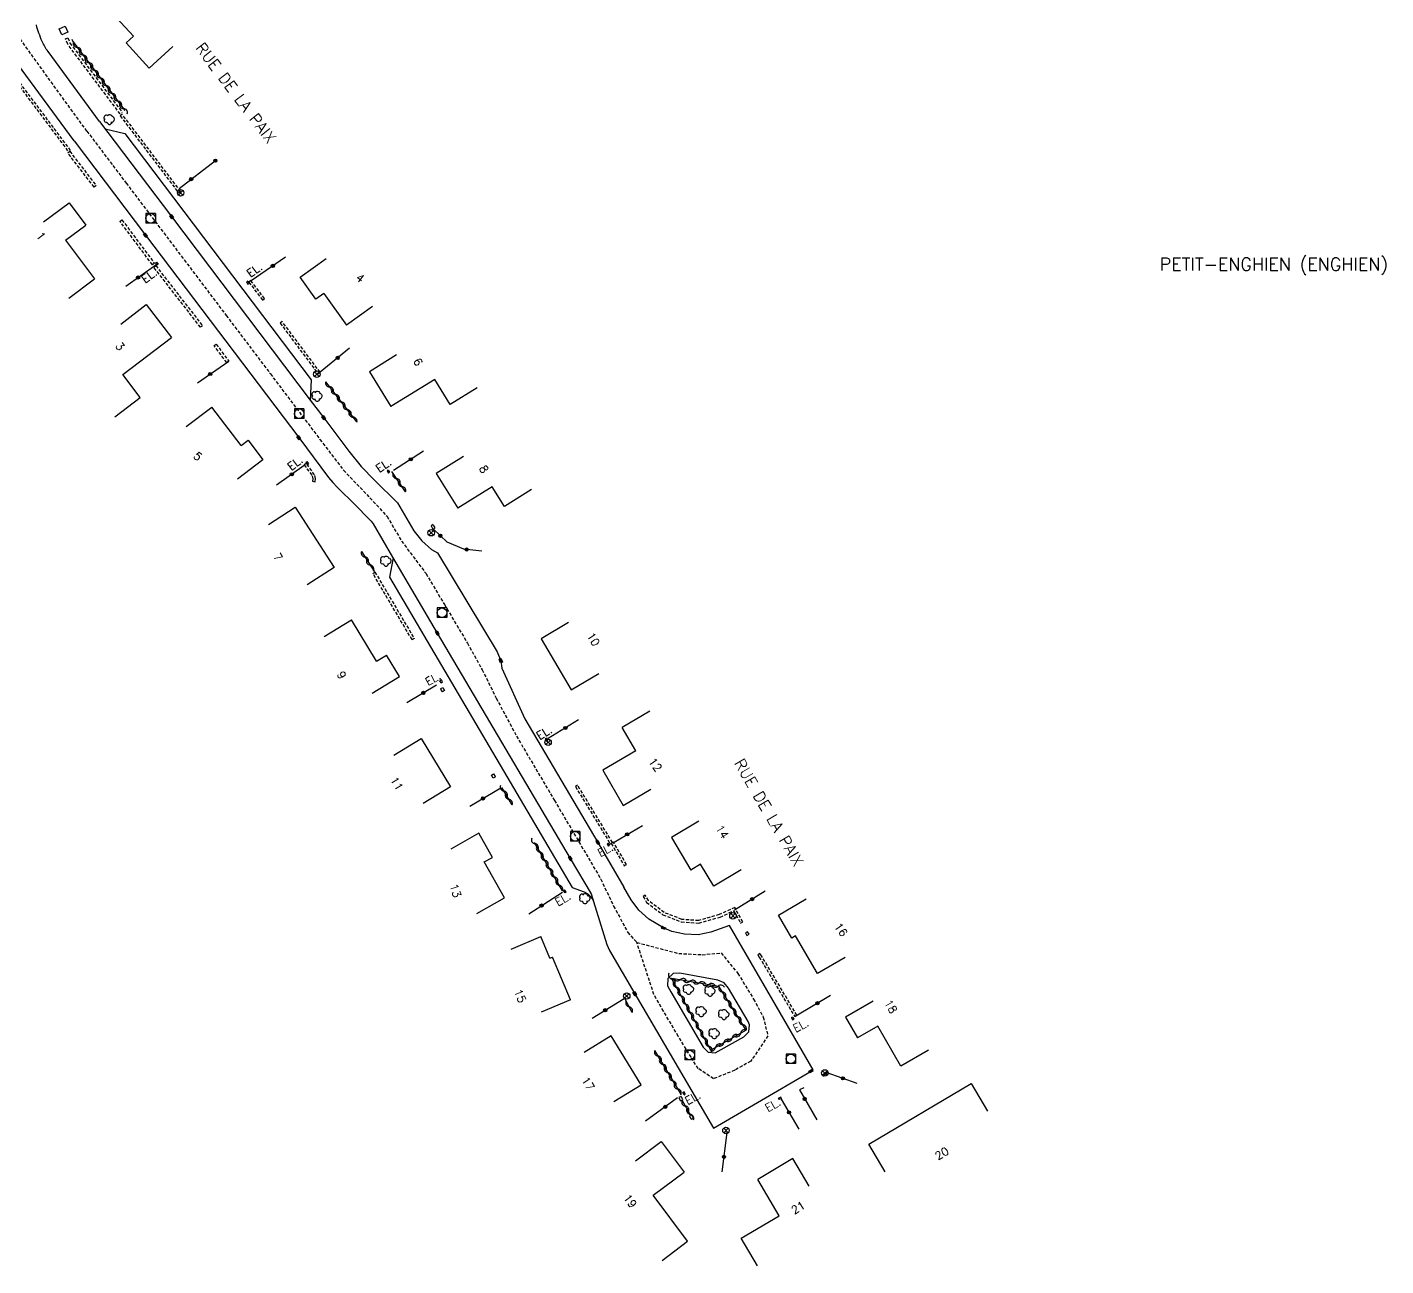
# Model space of a CAD drawing. Header units: millimetres. Extents: x 127000 to 128000, y 154000 to 154800.
# Drawn here: x 127274.2 to 127486.4, y 154331 to 154524.4 of the extents above; entities that cross this region are included whole.
import ezdxf
from ezdxf.enums import TextEntityAlignment as Align

# ---------------------------------------------------------------- set-up
doc = ezdxf.new("R2010")
doc.units = ezdxf.units.MM
doc.linetypes.add('DASHED', pattern=[0.75, 0.5, -0.25])
doc.layers.get('0').update_dxf_attribs({"linetype": 'CONTINUOUS'})
for name, color, linetype in [('W0001', 6, 'DASHED'), ('W0008', 7, 'CONTINUOUS'), ('W0100', 7, 'CONTINUOUS'), ('W0112', 1, 'DASHED'), ('W0300', 7, 'CONTINUOUS'), ('W0310', 3, 'CONTINUOUS'), ('W0322', 7, 'CONTINUOUS'), ('W0400', 7, 'CONTINUOUS'), ('W0420', 7, 'CONTINUOUS'), ('W0469', 7, 'CONTINUOUS'), ('W0980', 7, 'CONTINUOUS'), ('W0984', 7, 'CONTINUOUS'), ('W0989', 7, 'CONTINUOUS'), ('W0991', 7, 'CONTINUOUS')]:
    doc.layers.add(name, color=color, linetype=linetype)
doc.styles.get("Standard").update_dxf_attribs({"font": 'romans.shx', "width": 0.85})

# ---------------------------------------------------------------- blocks, each defined once
blk = doc.blocks.new('t310o')
at = {"color": 0, "linetype": 'Continuous'}
for centre, start, end in [((-0.5, 0.38), 216.8699, 323.1304), ((0.5, -0.37), 36.8699, 143.1303)]:
    blk.add_arc(centre, 0.625, start, end, dxfattribs=at)
blk = doc.blocks.new('t112o')
at = {"color": 0, "linetype": 'Continuous'}
for p, q in [((-0.5, 0.5), (0.5, 0.5)), ((-0.5, -0.5), (-0.5, 0.5)), ((0.5, 0.5), (0.5, -0.5)), ((0.5, -0.5), (-0.5, -0.5))]:
    blk.add_line(p, q, dxfattribs=at)
blk = doc.blocks.new('T300')
for p, q in [((-0.8, 0.51), (-0.86, 0.34)), ((-0.86, 0.34), (-0.86, 0.17)), ((-0.86, 0.17), (-0.74, 0.06)), ((-0.69, 0.63), (-0.8, 0.51)), ((-0.8, -0.06), (-0.74, 0.06)), ((-0.74, 0.06), (-0.69, 0.11)), ((-0.57, 0.69), (-0.69, 0.63)), ((-0.46, 0.69), (-0.57, 0.69)), ((-0.29, 0.63), (-0.46, 0.69)), ((-0.29, 0.63), (-0.17, 0.74)), ((-0.23, 0.57), (-0.29, 0.63)), ((-0.17, 0.74), (-0.06, 0.8)), ((-0.06, 0.8), (0.06, 0.8)), ((0.06, 0.8), (0.23, 0.74)), ((0.23, 0.74), (0.34, 0.63)), ((0.34, 0.63), (0.4, 0.51)), ((0.46, 0.46), (0.34, 0.46)), ((0.4, 0.51), (0.4, 0.46)), ((0.57, 0.4), (0.46, 0.46)), ((0.57, 0.4), (0.69, 0.29)), ((0.69, 0.29), (0.74, 0.17)), ((0.74, 0.06), (0.69, -0.17)), ((0.74, 0.17), (0.74, 0.06)), ((-0.8, -0.17), (-0.8, -0.06)), ((-0.8, -0.23), (-0.8, -0.17)), ((-0.74, -0.34), (-0.8, -0.23)), ((-0.69, -0.4), (-0.74, -0.34)), ((-0.51, -0.46), (-0.69, -0.4)), ((-0.4, -0.46), (-0.51, -0.46)), ((-0.4, -0.46), (-0.34, -0.46)), ((-0.34, -0.46), (-0.34, -0.4)), ((-0.34, -0.51), (-0.34, -0.46)), ((-0.29, -0.63), (-0.34, -0.51)), ((-0.17, -0.74), (-0.29, -0.63)), ((-0.06, -0.8), (-0.17, -0.74)), ((0.06, -0.8), (-0.06, -0.8)), ((0.17, -0.74), (0.06, -0.8)), ((0.23, -0.69), (0.17, -0.74)), ((0.29, -0.46), (0.23, -0.46)), ((0.29, -0.63), (0.23, -0.69)), ((0.46, -0.4), (0.29, -0.46)), ((0.34, -0.51), (0.29, -0.63)), ((0.34, -0.51), (0.34, -0.46)), ((0.57, -0.34), (0.46, -0.4)), ((0.63, -0.29), (0.57, -0.34)), ((0.69, -0.17), (0.63, -0.29))]:
    blk.add_line(p, q)
blk = doc.blocks.new('t322o')
at = {"color": 0, "linetype": 'Continuous'}
for radius in [0.25, 0.15]:
    blk.add_circle((0, 0), radius, dxfattribs=at)
blk = doc.blocks.new('T469')
at = {"color": 0, "linetype": 'Continuous', "flags": 128}
for points in [[(-0.35, 0.35), (0.35, -0.35)], [(-0.35, -0.35), (0.35, 0.35)]]:
    blk.add_lwpolyline(points, dxfattribs=at)
at = {"color": 0, "linetype": 'Continuous'}
blk.add_circle((0, 0), 0.5, dxfattribs=at)
blk = doc.blocks.new('T420')
for p, q in [((0.75, 0.75), (-0.75, 0.75)), ((-0.75, 0.75), (-0.75, -0.75)), ((0.75, 0.75), (0.75, -0.75)), ((0.75, -0.75), (-0.75, -0.75))]:
    blk.add_line(p, q)
blk.add_ellipse((0, 0), major_axis=(-0.53, 0.53), ratio=1, start_param=3.926991, end_param=10.210176)
blk = doc.blocks.new('T400')
for p, q in [((-0.15, 0.3), (0.15, 0.3)), ((-0.15, -0.25), (-0.15, 0.3)), ((-0.15, 0.15), (0.15, 0.15)), ((-0.15, 0), (0.15, 0)), ((0.15, 0.3), (0.15, -0.25)), ((-0.15, -0.15), (0.15, -0.15)), ((-0.15, -0.25), (-0.15, -0.3)), ((-0.15, -0.3), (0.15, -0.3)), ((0.15, -0.3), (0.15, -0.25))]:
    blk.add_line(p, q)

msp = doc.modelspace()

# ---------------------------------------------------------------- linework, layer by layer
at = {"layer": 'W0001', "flags": 128}
msp.add_lwpolyline([(127283.54, 154508.15), (127275.92, 154518.64), (127265.94, 154532.62)], dxfattribs=at)
at = {"layer": 'W0001'}
msp.add_lwpolyline([(127283.54, 154508.15), (127289.67, 154500.05), (127298.74, 154488.05), (127305.29, 154479.39), (127312.2, 154470.26), (127319.94, 154460.03), (127323.63, 154455.2), (127327.24, 154451.44), (127330.41, 154448.02), (127332.68, 154444.15), (127336.5, 154439.07), (127339.38, 154434.23), (127342.96, 154428.24), (127345.27, 154424.07), (127347.47, 154419.62), (127350.63, 154413.71), (127353.66, 154408.58), (127356.56, 154403.67), (127361.87, 154394.66), (127363.8, 154391.38), (127365.8, 154387.18), (127368.01, 154383.06), (127369.44, 154381.48), (127375.97, 154379.77), (127379.63, 154379.58), (127382.57, 154379.85), (127385.22, 154376.66), (127387.65, 154372.66), (127389.18, 154369.84), (127389.88, 154366.93), (127387.22, 154362.96), (127384.71, 154361.53), (127381.41, 154360.22), (127379.01, 154361.82), (127377.89, 154363.56), (127375.9, 154366.83), (127373.6, 154370.76), (127372.08, 154373.37), (127369.44, 154381.48)], dxfattribs=at)
at = {"layer": 'W0008'}
msp.add_line((127382.07, 154375.58), (127376.14, 154376.69), dxfattribs=at)
msp.add_lwpolyline([(127285.51, 154509.65), (127277.47, 154520.6, -0.058353), (127276.55, 154522.16, -0.038713), (127275.65, 154524.74, -0.013302)], format="xyb", dxfattribs=at)
at = {"layer": 'W0008', "flags": 128}
msp.add_lwpolyline([(127281.57, 154506.65), (127272.72, 154518.67, 0.080547), (127271.46, 154519.87, 0.052787), (127269.13, 154521.13, 0.033218), (127267.33, 154521.74, 0.031544), (127265.37, 154522.13, 0.02475), (127263.74, 154522.26, 0.024007), (127262.05, 154522.24, 0.054943), (127259.48, 154521.79, 0.114361), (127258.37, 154521.17), (127239.42, 154503.94)], format="xyb", dxfattribs=at)
at = {"layer": 'W0008'}
for points in [[(127285.51, 154509.65), (127296.77, 154494.8), (127318.4, 154466.17), (127320.52, 154463.4), (127324.46, 154458.17), (127326.38, 154455.8), (127328.48, 154453.67), (127332.04, 154450.11), (127334.61, 154445.76), (127335.85, 154444.19), (127337.38, 154442.86), (127338.27, 154442.31), (127347.61, 154426.84), (127348.18, 154425.48), (127348.34, 154424.3), (127351.93, 154416.41), (127363.32, 154397.11), (127367.39, 154390.14)], [(127286.39, 154508.49), (127289.48, 154507.79), (127318.57, 154469.32), (127318.4, 154466.17)], [(127281.57, 154506.65), (127292.67, 154491.92), (127316.62, 154460.3), (127321.28, 154454.08), (127321.94, 154453.29), (127322.61, 154452.58), (127325.47, 154449.75), (127327.57, 154447.62), (127327.95, 154447.27), (127328.23, 154446.86), (127331.27, 154441.65), (127338.26, 154429.8), (127359.01, 154394.61), (127362.3, 154389.06), (127362.67, 154387.87), (127364.73, 154381.15), (127365.14, 154380.24), (127369.1, 154373.48), (127381.41, 154352.51), (127388.25, 154356.49), (127396.64, 154361.4), (127396.97, 154361.6), (127390.67, 154372.47), (127383.88, 154384.12), (127380.98, 154383.08), (127378.99, 154382.68), (127376.89, 154382.78), (127374.89, 154383.2), (127373.58, 154383.75), (127371.29, 154385.13), (127369.76, 154386.54), (127368.56, 154388.14), (127367.4, 154390.13)], [(127331.35, 154441.55), (127330.8, 154438.54), (127359.32, 154390.05), (127361.22, 154389.4), (127361.79, 154389.06), (127362.22, 154388.63), (127362.64, 154387.97)], [(127376.14, 154376.69), (127375.1, 154376.65), (127374.25, 154375.88), (127374.2, 154374.73), (127374.71, 154373.8), (127379.78, 154365.16), (127380.56, 154364.35), (127381.66, 154364.28), (127382.6, 154364.76), (127386.11, 154366.76), (127386.91, 154367.53), (127387.03, 154368.61), (127386.8, 154369.14), (127383.73, 154374.36), (127383.07, 154375.2), (127382.07, 154375.58)]]:
    msp.add_lwpolyline(points, dxfattribs=at)
at = {"layer": 'W0100'}
for p, q in [((127280.22, 154491.14), (127283.36, 154493.47)), ((127280.22, 154491.14), (127284.73, 154485.08)), ((127294.24, 154487.55), (127294.42, 154487.71)), ((127316.86, 154485.34), (127320.93, 154488.25)), ((127294.24, 154487.55), (127294.48, 154487.24)), ((127280.72, 154482.09), (127284.73, 154485.08)), ((127308.68, 154484.74), (127308.46, 154484.63)), ((127308.68, 154484.74), (127308.9, 154484.39)), ((127319.31, 154481.92), (127316.86, 154485.34)), ((127320.56, 154482.82), (127319.31, 154481.92)), ((127320.56, 154482.82), (127324.1, 154477.86)), ((127328.17, 154480.76), (127324.1, 154477.86)), ((127289.15, 154470.15), (127296.73, 154475.94)), ((127291.87, 154466.58), (127289.15, 154470.15)), ((127337.86, 154469.36), (127331.01, 154465.15)), ((127340.25, 154465.48), (127337.86, 154469.36)), ((127287.9, 154463.55), (127291.87, 154466.58)), ((127344.51, 154468.09), (127340.25, 154465.48)), ((127299.06, 154462.03), (127303.03, 154465.07)), ((127307.62, 154459.06), (127303.03, 154465.07)), ((127307.62, 154459.06), (127308.72, 154459.89)), ((127308.72, 154459.89), (127311.04, 154456.86)), ((127311.04, 154456.86), (127307.06, 154453.83)), ((127317.78, 154456.45), (127317.96, 154456.57)), ((127318, 154456.1), (127317.78, 154456.45)), ((127330.6, 154455.24), (127330.82, 154454.92)), ((127330.62, 154454.78), (127330.82, 154454.92)), ((127346.81, 154452.64), (127341.48, 154449.3)), ((127348.74, 154449.56), (127346.81, 154452.64)), ((127352.97, 154452.21), (127348.74, 154449.56)), ((127320.59, 154429.24), (127324.86, 154431.84)), ((127328.79, 154425.41), (127324.86, 154431.84)), ((127328.79, 154425.41), (127330.34, 154426.36)), ((127338.85, 154422.02), (127338.65, 154422.35)), ((127338.85, 154422.02), (127339.1, 154422.17)), ((127371.45, 154417.58), (127367.13, 154415.07)), ((127369.26, 154411.41), (127367.13, 154415.07)), ((127355.32, 154413.38), (127355.53, 154413.05)), ((127355.34, 154412.92), (127355.53, 154413.05)), ((127369.26, 154411.41), (127364.09, 154408.4)), ((127364.09, 154408.4), (127367.31, 154402.88)), ((127367.31, 154402.88), (127371.63, 154405.4)), ((127344.73, 154398.53), (127340.38, 154396.07)), ((127346.86, 154394.77), (127344.73, 154398.53)), ((127364.97, 154396.97), (127365.16, 154396.66)), ((127365, 154396.52), (127365.16, 154396.66)), ((127345.6, 154394.06), (127346.86, 154394.77)), ((127348.78, 154388.46), (127345.6, 154394.06)), ((127379.38, 154393.7), (127377.87, 154392.8)), ((127381.44, 154390.26), (127379.38, 154393.7)), ((127385.73, 154392.82), (127381.44, 154390.26)), ((127344.43, 154385.99), (127348.78, 154388.46)), ((127357.97, 154389.57), (127358.14, 154389.72)), ((127358.21, 154389.24), (127357.97, 154389.57)), ((127391.54, 154385.77), (127395.86, 154388.28)), ((127393.63, 154382.16), (127391.54, 154385.77)), ((127349.81, 154380.45), (127354.41, 154382.41)), ((127355.85, 154379.03), (127354.41, 154382.41)), ((127394.23, 154382.51), (127393.63, 154382.16)), ((127397.65, 154376.62), (127394.23, 154382.51)), ((127355.85, 154379.03), (127356.24, 154379.2)), ((127359.06, 154372.55), (127356.24, 154379.2)), ((127401.97, 154379.13), (127397.65, 154376.62)), ((127359.06, 154372.55), (127354.46, 154370.6)), ((127393.56, 154369.76), (127393.79, 154369.86)), ((127393.79, 154369.86), (127393.94, 154369.51)), ((127407.05, 154368.41), (127403.87, 154366.58)), ((127410.63, 154362.2), (127407.05, 154368.41)), ((127414.96, 154364.69), (127410.63, 154362.2)), ((127376.8, 154358.17), (127376.61, 154358.05)), ((127376.8, 154357.69), (127376.61, 154358.05)), ((127391.63, 154356.96), (127391.51, 154357.15)), ((127392.02, 154357.15), (127391.63, 154356.96)), ((127372, 154342.03), (127376.82, 154345.62)), ((127391.67, 154338.82), (127388.31, 154344.5)), ((127377.36, 154334.84), (127372, 154342.03)), ((127385.74, 154335.31), (127391.67, 154338.82)), ((127388.29, 154331.01), (127385.74, 154335.31)), ((127373.36, 154331.85), (127377.36, 154334.84))]:
    msp.add_line(p, q, dxfattribs=at)
at = {"layer": 'W0100', "flags": 128}
msp.add_lwpolyline([(127296.98, 154521.37), (127293.28, 154518), (127289.7, 154521.93), (127290.83, 154522.97), (127282.79, 154531.69), (127288.68, 154537.12), (127292.07, 154533.44)], dxfattribs=at)
at = {"layer": 'W0100'}
for points in [[(127276.74, 154493.99), (127280.75, 154496.98), (127283.36, 154493.47)], [(127294.42, 154487.71), (127294.66, 154487.39), (127294.48, 154487.24)], [(127308.46, 154484.63), (127308.68, 154484.28), (127308.9, 154484.39)], [(127288.83, 154478.04), (127292.8, 154481.08), (127296.73, 154475.94)], [(127331.91, 154473.22), (127327.65, 154470.6), (127331.01, 154465.15)], [(127318, 154456.1), (127318.18, 154456.22), (127317.96, 154456.57)], [(127342.34, 154457.35), (127338.1, 154454.69), (127341.48, 154449.3)], [(127330.6, 154455.24), (127330.41, 154455.1), (127330.62, 154454.78)], [(127311.89, 154446.72), (127316.09, 154449.43), (127322.15, 154440.04), (127317.95, 154437.33)], [(127358.77, 154431.46), (127354.47, 154428.91), (127359.18, 154420.94), (127363.49, 154423.48)], [(127328.11, 154420.41), (127332.38, 154423.02), (127330.34, 154426.36)], [(127339.1, 154422.17), (127338.91, 154422.5), (127338.65, 154422.35)], [(127331.46, 154410.73), (127335.73, 154413.34), (127340.32, 154405.8), (127336.05, 154403.2)], [(127355.32, 154413.38), (127355.13, 154413.25), (127355.34, 154412.92)], [(127379.13, 154400.43), (127374.84, 154397.86), (127377.87, 154392.8)], [(127364.97, 154396.97), (127364.81, 154396.83), (127365, 154396.52)], [(127358.21, 154389.24), (127358.38, 154389.39), (127358.14, 154389.72)], [(127406.32, 154372.35), (127401.99, 154369.85), (127403.87, 154366.58)], [(127393.56, 154369.76), (127393.72, 154369.4), (127393.94, 154369.51)], [(127365.85, 154356.67), (127370.12, 154359.27), (127365.44, 154366.92), (127361.18, 154364.32)], [(127408.21, 154345.7), (127405.66, 154350), (127421.62, 154359.45), (127424.17, 154355.15)], [(127376.8, 154357.69), (127376.99, 154357.82), (127376.8, 154358.17)], [(127392.02, 154357.15), (127391.89, 154357.34), (127391.51, 154357.15)], [(127369.24, 154347.42), (127373.24, 154350.41), (127376.82, 154345.62)], [(127396.32, 154343.43), (127393.77, 154347.74), (127388.31, 154344.5)]]:
    msp.add_lwpolyline(points, dxfattribs=at)
at = {"layer": 'W0112'}
for p, q in [((127288.74, 154510.54), (127297.87, 154498.5)), ((127280.86, 154505.01), (127284.98, 154499.65)), ((127284.98, 154499.65), (127284.67, 154499.41)), ((127297.87, 154498.5), (127298.18, 154498.74)), ((127289.01, 154494.31), (127294.09, 154487.53)), ((127294.09, 154487.53), (127293.77, 154487.29)), ((127294.29, 154487.16), (127301.59, 154477.78)), ((127308.83, 154484.58), (127310.97, 154481.77)), ((127310.97, 154481.77), (127311.29, 154482.02)), ((127301.59, 154477.78), (127301.28, 154477.54)), ((127313.72, 154478.18), (127319.63, 154470.28)), ((127303.73, 154474.9), (127305.7, 154472.24)), ((127305.7, 154472.24), (127305.38, 154472.01)), ((127319.63, 154470.28), (127319.95, 154470.52)), ((127319.09, 154454.51), (127317.8, 154456.29)), ((127337.29, 154446.55), (127337.58, 154446.03)), ((127337.58, 154446.03), (127337.93, 154446.22)), ((127328.53, 154439.31), (127334.66, 154428.95)), ((127334.66, 154428.95), (127334.32, 154428.75)), ((127339.4, 154420.8), (127339.05, 154420.6)), ((127339.13, 154421.27), (127339.4, 154420.8)), ((127347.34, 154407.36), (127346.99, 154407.16)), ((127347.06, 154407.83), (127347.34, 154407.36)), ((127359.84, 154405.82), (127365.26, 154396.91)), ((127365.26, 154396.91), (127365.6, 154397.11)), ((127365.43, 154396.95), (127367.47, 154393.45)), ((127367.47, 154393.45), (127367.81, 154393.65)), ((127384.54, 154386.43), (127385.64, 154384.51)), ((127386.37, 154382.97), (127386.61, 154382.57)), ((127386.61, 154382.57), (127386.95, 154382.77)), ((127388.32, 154379.57), (127388.55, 154379.2)), ((127388.55, 154379.2), (127394.08, 154369.92)), ((127376.34, 154357.46), (127375.98, 154357.27)), ((127376.62, 154356.93), (127376.34, 154357.46)), ((127377.98, 154354.59), (127377.63, 154354.4)), ((127378.25, 154354.08), (127377.98, 154354.59))]:
    msp.add_line(p, q, dxfattribs=at)
for points in [[(127288.74, 154510.83), (127280.55, 154521.71), (127280.22, 154522.55), (127280.59, 154522.7), (127280.9, 154521.91), (127289.06, 154511.07)], [(127272.59, 154515.71), (127280.68, 154504.9)], [(127281, 154505.14), (127272.89, 154515.97)], [(127298.18, 154498.74), (127289.06, 154510.78), (127288.74, 154510.54)], [(127284.67, 154499.41), (127280.54, 154504.77), (127280.86, 154505.01)], [(127293.77, 154487.29), (127288.7, 154494.07), (127289.01, 154494.31)], [(127301.28, 154477.54), (127293.97, 154486.92), (127294.29, 154487.16)], [(127311.29, 154482.02), (127309.15, 154484.82), (127308.83, 154484.58)], [(127319.95, 154470.52), (127314.04, 154478.42), (127313.72, 154478.18)], [(127305.38, 154472.01), (127303.41, 154474.67), (127303.73, 154474.9)], [(127317.8, 154456.29), (127317.47, 154456.05), (127318.73, 154454.33), (127318.85, 154453.88)], [(127318.85, 154453.88), (127318.78, 154453.49), (127319.17, 154453.41)], [(127319.17, 154453.41), (127319.26, 154453.9), (127319.09, 154454.51)], [(127337.93, 154446.22), (127337.64, 154446.75), (127337.29, 154446.55)], [(127334.32, 154428.75), (127328.19, 154439.11), (127328.53, 154439.31)], [(127339.05, 154420.6), (127338.78, 154421.07), (127339.13, 154421.27)], [(127346.99, 154407.16), (127346.72, 154407.62), (127347.06, 154407.83)], [(127365.6, 154397.11), (127360.18, 154406.03), (127359.84, 154405.82)], [(127367.81, 154393.65), (127365.78, 154397.15), (127365.43, 154396.95)], [(127371.25, 154388.02), (127370.75, 154388.88), (127370.4, 154388.67)], [(127370.4, 154388.67), (127370.94, 154387.75), (127373.49, 154385.82), (127376.38, 154384.69), (127379.12, 154384.5), (127382.44, 154385.46), (127384.54, 154386.43)], [(127385.64, 154384.51), (127385.99, 154384.71), (127384.71, 154386.95), (127382.3, 154385.84), (127379.07, 154384.9), (127376.46, 154385.09), (127373.68, 154386.17), (127371.25, 154388.02)], [(127386.95, 154382.77), (127386.71, 154383.17), (127386.37, 154382.97)], [(127388.89, 154379.41), (127388.66, 154379.78), (127388.32, 154379.57)], [(127394.08, 154369.92), (127394.42, 154370.13), (127388.89, 154379.41)], [(127375.98, 154357.27), (127376.26, 154356.74), (127376.62, 154356.93)], [(127377.63, 154354.4), (127377.9, 154353.89), (127378.25, 154354.08)]]:
    msp.add_lwpolyline(points, dxfattribs=at)
at = {"layer": 'W0310'}
for p, q in [((127320.81, 154469.02), (127325.64, 154462.77)), ((127333.31, 154451.85), (127331.16, 154454.99)), ((127326.41, 154442.5), (127328.45, 154439.33)), ((127357.81, 154389.56), (127353.42, 154397.07)), ((127386.5, 154367.81), (127382.21, 154374.65)), ((127368.72, 154370.56), (127367.58, 154372.65)), ((127372.21, 154364.61), (127376.33, 154357.7)), ((127376.49, 154356.83), (127377.83, 154354.54))]:
    msp.add_line(p, q, dxfattribs=at)
at = {"layer": 'W0310', "flags": 128}
msp.add_lwpolyline([(127281.21, 154522.49), (127281.34, 154522.15), (127289.46, 154511.37)], dxfattribs=at)
at = {"layer": 'W0310'}
for points in [[(127349.96, 154402.99), (127349.95, 154403), (127348.34, 154405.67)], [(127386.5, 154367.81), (127380.98, 154364.7), (127374.85, 154375.9), (127382.21, 154374.65)]]:
    msp.add_lwpolyline(points, dxfattribs=at)
at = {"layer": 'W0322'}
for p, q in [((127297.93, 154499.22), (127303.64, 154503.57)), ((127314.54, 154488.46), (127309.2, 154484.76)), ((127289.6, 154483.93), (127294.29, 154487.27)), ((127324.55, 154474.25), (127319.99, 154470.53)), ((127300.84, 154468.87), (127305.7, 154472.24)), ((127336.12, 154458.21), (127331.43, 154455.18)), ((127317.47, 154455.96), (127313.16, 154452.89)), ((127338.13, 154421.67), (127333.49, 154418.9)), ((127360.3, 154416.22), (127355.59, 154413.35)), ((127343.35, 154402.76), (127348.21, 154405.64)), ((127365.86, 154397.15), (127370.3, 154399.77)), ((127352.55, 154385.97), (127357.83, 154389.34)), ((127389.46, 154389.51), (127384.66, 154386.52)), ((127399.68, 154373.2), (127394.24, 154370)), ((127362.47, 154369.66), (127367.43, 154372.72)), ((127375.79, 154357.23), (127370.8, 154353.57)), ((127391.96, 154357), (127394.75, 154352.33)), ((127382.74, 154345.67), (127383.54, 154351.81))]:
    msp.add_line(p, q, dxfattribs=at)
for points in [[(127345.22, 154442.59), (127342.39, 154442.89), (127339.78, 154443.96), (127337.64, 154446.06)], [(127403.86, 154359.48), (127399.15, 154361.14), (127398.48, 154360.57)], [(127395.5, 154358.79), (127394.81, 154358.46), (127397.53, 154353.81)]]:
    msp.add_lwpolyline(points, dxfattribs=at)

# ---------------------------------------------------------------- block references
at = {"layer": 'W0112', "rotation": 294.8238987015034}
msp.add_blockref('t112o', (127279.89, 154523.87), dxfattribs=at)
at = {"layer": 'W0300'}
for p in [(127287.07, 154509.96), (127319.51, 154466.74), (127330.26, 154441.01), (127361.34, 154388.32), (127377.52, 154374.15), (127380.88, 154373.87), (127379.49, 154370.69), (127383.04, 154370.23), (127381.54, 154367.25)]:
    msp.add_blockref('T300', p, dxfattribs=at)
at = {"layer": 'W0310'}
for p, rotation in [((127282.03, 154521.24), 306.9929688760565), ((127282.93, 154520.04), 306.9929688760565), ((127283.84, 154518.85), 306.9929688760565), ((127284.74, 154517.65), 306.9929688760565), ((127285.64, 154516.45), 306.9929688760565), ((127286.54, 154515.25), 306.9929688760565), ((127287.45, 154514.05), 306.9929688760565), ((127288.35, 154512.86), 306.9929688760565), ((127289.25, 154511.66), 306.9929688760565), ((127321.42, 154468.23), 307.7286144237835), ((127322.34, 154467.05), 307.7286144237835), ((127323.26, 154465.86), 307.7286144237835), ((127324.17, 154464.67), 307.7286144237835), ((127325.09, 154463.49), 307.7286144237835), ((127331.9, 154453.91), 124.2947928237665), ((127332.75, 154452.67), 124.2947928237665), ((127326.95, 154441.66), 302.7606830602147), ((127327.76, 154440.4), 302.7606830602147), ((127348.66, 154405.13), 121.0899077904471), ((127349.44, 154403.85), 121.0899077904471), ((127353.52, 154396.9), 120.3181621598891), ((127354.28, 154395.6), 120.3181621598891), ((127355.04, 154394.31), 120.3181621598891), ((127355.79, 154393.01), 120.3181621598891), ((127356.55, 154391.72), 120.3181621598891), ((127357.31, 154390.42), 120.3181621598891), ((127374.9, 154375.8), 118.6678027189292), ((127375.62, 154374.49), 118.6678027189292), ((127376.21, 154375.67), 350.3156459313112), ((127377.69, 154375.42), 350.3156459313112), ((127379.17, 154375.17), 350.3156459313112), ((127380.65, 154374.91), 350.3156459313112), ((127376.34, 154373.17), 118.6678027189292), ((127382.13, 154374.66), 350.3156459313112), ((127382.78, 154373.74), 122.1048201852417), ((127383.57, 154372.47), 122.1048201852417), ((127368.24, 154371.44), 118.6737646234247), ((127377.06, 154371.86), 118.6678027189292), ((127377.78, 154370.54), 118.6678027189292), ((127384.37, 154371.2), 122.1048201852417), ((127378.5, 154369.22), 118.6678027189292), ((127379.22, 154367.91), 118.6678027189292), ((127385.17, 154369.93), 122.1048201852417), ((127385.97, 154368.66), 122.1048201852417), ((127379.94, 154366.59), 118.6678027189292), ((127384.32, 154366.58), 209.4399275200308), ((127385.63, 154367.32), 209.4399275200308), ((127372.72, 154363.75), 300.8499597337761), ((127380.66, 154365.27), 118.6678027189292), ((127381.71, 154365.11), 209.4399275200308), ((127383.01, 154365.85), 209.4399275200308), ((127373.49, 154362.46), 300.8499597337761), ((127374.26, 154361.17), 300.8499597337761), ((127375.03, 154359.88), 300.8499597337761), ((127375.8, 154358.6), 300.8499597337761), ((127376.99, 154355.96), 300.4523285336674), ((127377.75, 154354.67), 300.4523285336674)]:
    msp.add_blockref('t310o', p, dxfattribs=dict(at, rotation=rotation))
at = {"layer": 'W0322'}
for p, rotation in [((127303.6, 154503.54), 37.30217973283532), ((127299.82, 154500.66), 37.30217973283532), ((127291.54, 154485.3), 35.41752396739449), ((127312.59, 154487.11), 214.7118927885414), ((127322.71, 154472.75), 219.1921660312001), ((127302.79, 154470.23), 34.78094201167166), ((127334.13, 154456.92), 212.8886404925858), ((127315.54, 154454.58), 215.4469886788284), ((127338.74, 154444.98), 135.5273099683068), ((127342.86, 154442.84), 173.8044747649002), ((127336.09, 154420.45), 210.8527053034223), ((127358.28, 154414.98), 211.3106389297604), ((127345.4, 154403.97), 30.62648230124217), ((127367.91, 154398.36), 30.63581650542578), ((127387.44, 154388.25), 211.8905048612759), ((127354.55, 154387.25), 32.52177673561729), ((127364.49, 154370.91), 31.63195529204164), ((127397.64, 154372), 210.4208904091744), ((127401.62, 154360.27), 160.5759192229897), ((127373.87, 154355.83), 216.2159996219168), ((127395.63, 154357.07), 300.3759115461195), ((127393.18, 154354.96), 300.8248390875007), ((127383.04, 154348.02), 82.51727811433574)]:
    msp.add_blockref('t322o', p, dxfattribs=dict(at, rotation=rotation))
at = {"layer": 'W0400'}
for p, rotation in [((127296.77, 154494.8), 217.1666387923833), ((127292.67, 154491.92), 37.00852962306276), ((127320.52, 154463.4), 217.3103958632504), ((127316.62, 154460.3), 37.13958487682039), ((127338.26, 154429.8), 30.55112006201383), ((127348.18, 154425.48), 202.5019368802047), ((127363.32, 154397.11), 210.5269598900314), ((127359.01, 154394.61), 30.52576955389403), ((127373.58, 154383.75), 247.1465576549709), ((127369.1, 154373.48), 30.34076660422614), ((127396.64, 154361.4), 120.3366950013848)]:
    msp.add_blockref('T400', p, dxfattribs=dict(at, rotation=rotation))
at = {"layer": 'W0420'}
for p in [(127293.5, 154494.54), (127316.69, 154464.04), (127338.99, 154432.96), (127359.79, 154398.06), (127377.68, 154363.9), (127393.48, 154363.32)]:
    msp.add_blockref('T420', p, dxfattribs=at)
at = {"layer": 'W0469'}
for p in [(127298.18, 154498.52), (127319.45, 154470.21), (127337.31, 154445.45), (127355.57, 154412.73), (127384.43, 154385.65), (127367.85, 154373.13), (127398.79, 154361.12), (127383.34, 154352.14)]:
    msp.add_blockref('T469', p, dxfattribs=at)

# ---------------------------------------------------------------- texts
at = {"layer": 'W0980'}
msp.add_text('PETIT-ENGHIEN (ENGHIEN)', height=2, dxfattribs=at).set_placement((127468.91, 154487.23), align=Align.MIDDLE)
at = {"layer": 'W0984'}
for rotation, p in [(35.4425, (127293.27, 154485.58)), (34.9321, (127309.72, 154486.48)), (37.2036, (127316.06, 154456.33)), (33.3245, (127329.88, 154456.01)), (29.7128, (127337.59, 154422.68)), (31.0096, (127354.97, 154414.24)), (27.783, (127364.51, 154395.93)), (30.2672, (127357.88, 154388.26)), (27.636, (127395.04, 154368.53)), (28.3245, (127378.17, 154357.24)), (28.7416, (127390.67, 154356.13))]:
    msp.add_text('EL.', height=1.25, rotation=rotation, dxfattribs=at).set_placement(p, align=Align.MIDDLE)
at = {"layer": 'W0989'}
for rotation, p in [(307.1415, (127306.81, 154514.12)), (300.1541, (127390.07, 154401.78))]:
    msp.add_text('RUE DE LA PAIX', height=1.75, rotation=rotation, dxfattribs=at).set_placement(p, align=Align.MIDDLE)
at = {"layer": 'W0991'}
for s, rotation, p in [('1', 306.6661, (127276.37, 154491.77)), ('4', 319.7234, (127326.23, 154485.23)), ('3', 307.3617, (127288.74, 154474.56)), ('6', 301.5761, (127335.26, 154472.12)), ('5', 317.7227, (127300.86, 154457.39)), ('8', 302.0399, (127345.55, 154455.38)), ('7', 302.8505, (127313.38, 154441.65)), ('10', 300.5874, (127362.64, 154428.82)), ('9', 301.4012, (127323.33, 154423.22)), ('12', 306.0288, (127372.32, 154409.25)), ('11', 301.3604, (127331.94, 154406.3)), ('14', 300.8755, (127382.77, 154398.77)), ('13', 286.9147, (127341.12, 154389.58)), ('16', 305.9129, (127401.31, 154383.5)), ('15', 293.0405, (127351.21, 154373.14)), ('18', 299.9329, (127409.1, 154371.49)), ('17', 301.4552, (127361.81, 154359.45)), ('20', 30.655, (127417.05, 154348.55)), ('19', 306.7183, (127368.39, 154341.12)), ('21', 30.6472, (127394.61, 154340.09))]:
    msp.add_text(s, height=1.25, rotation=rotation, dxfattribs=at).set_placement(p, align=Align.MIDDLE)

doc.saveas('drawing.dxf')
